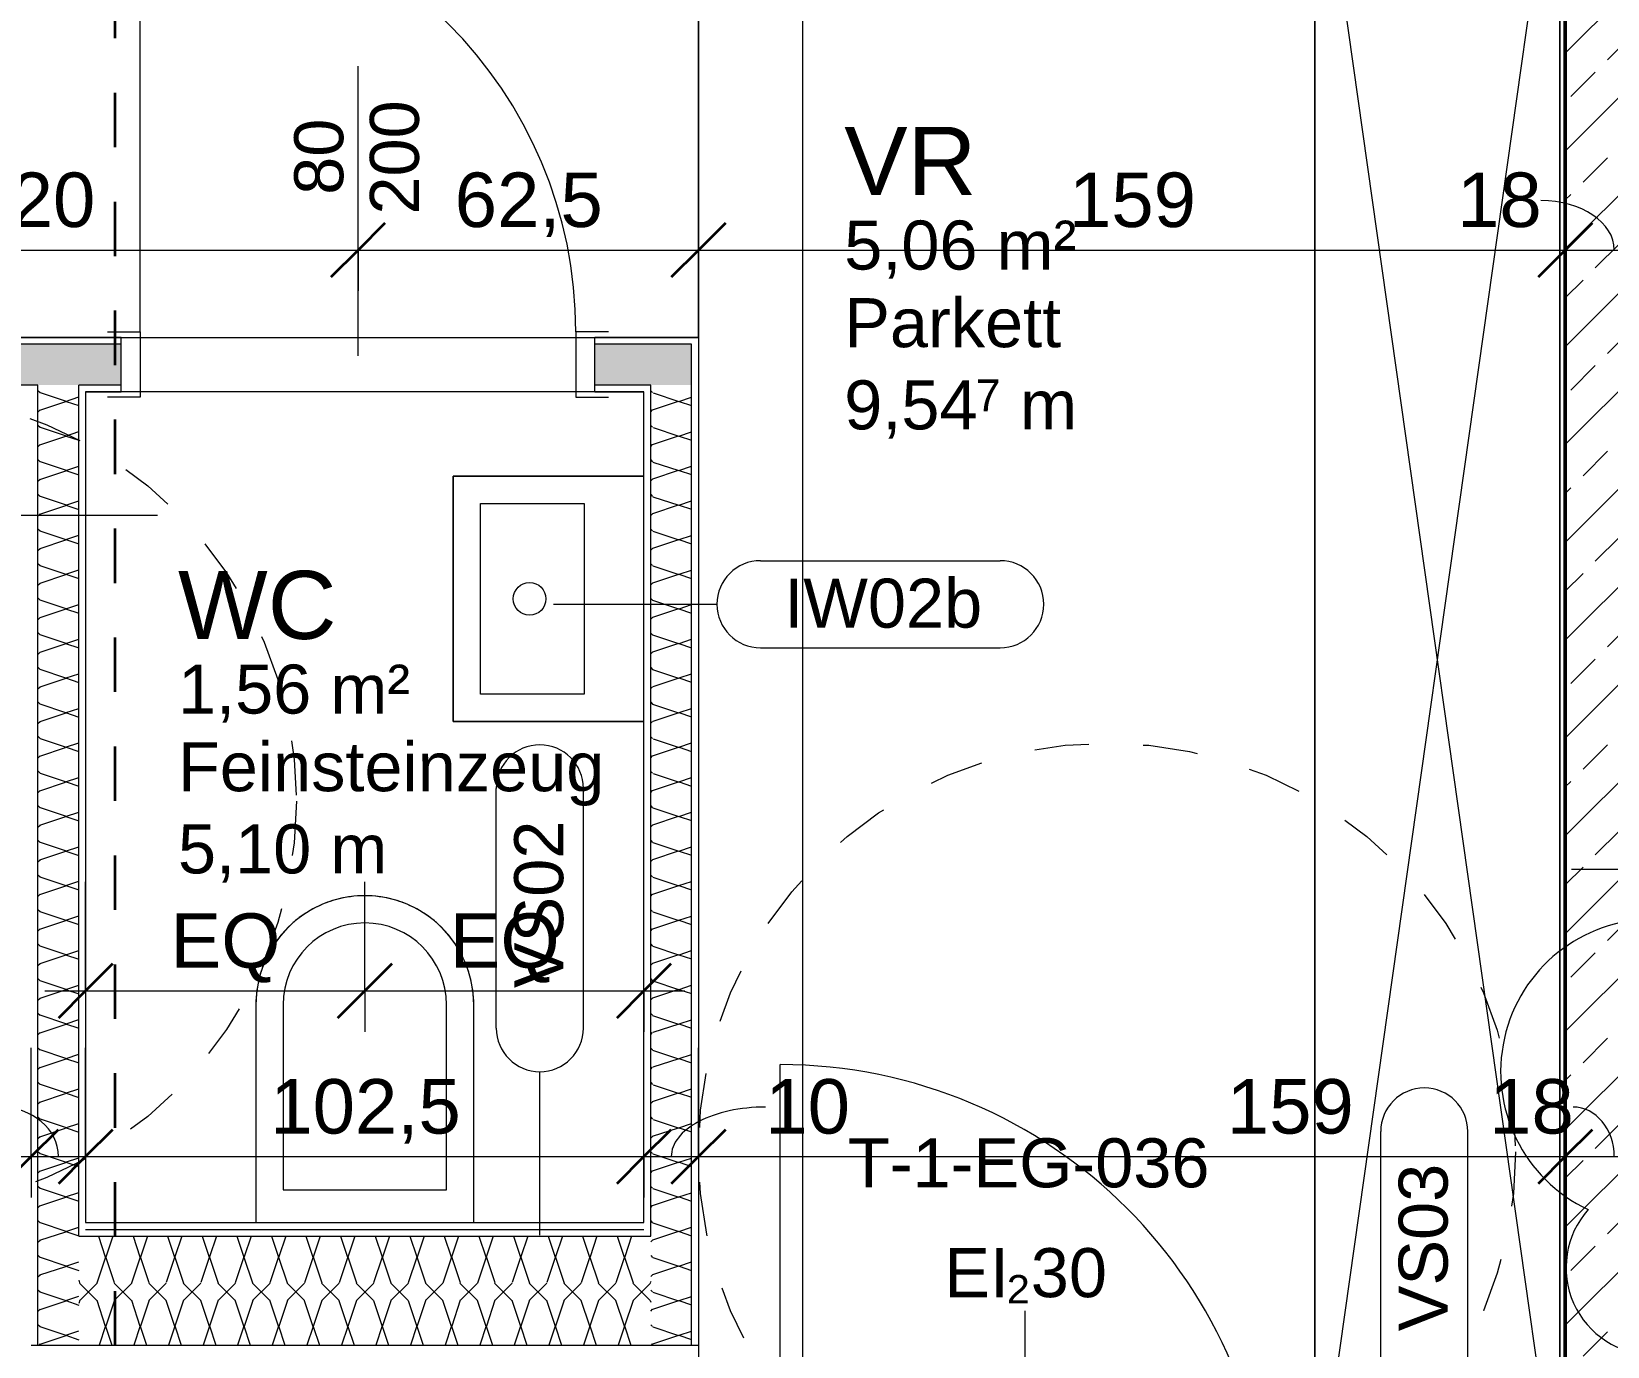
# Model space of a CAD drawing. Header units: metres. Extents: x -2.6 to 53.4, y 58.8 to 100.4.
# Drawn here: x 15.27 to 18.163, y 80.728 to 83.142 of the extents above; entities that cross this region are included whole.
import ezdxf

# ---------------------------------------------------------------- set-up
doc = ezdxf.new("R2010")
doc.units = ezdxf.units.M
doc.linetypes.add('Strich Punkt Mittel', pattern=[0.015875, 0.00635, -0.004763, 0, -0.004763])
doc.linetypes.add('Verdeckt', pattern=[0.003, 0.002, -0.001])
for name, color, linetype, lineweight in [('A_2D', 7, 'Continuous', 13), ('A_Bemassung-50_', 4, 'Continuous', 9), ('A_Bemassung_', 4, 'Continuous', 9), ('A_Beschriftung_', 7, 'Continuous', 9), ('A_Decken', 8, 'Continuous', 13), ('A_Moebel', 6, 'Continuous', 13), ('A_Raeume', 7, 'Continuous', 13), ('A_Raeume_', 7, 'Continuous', 5), ('A_Raeume_Beschriftung_', 7, 'Continuous', 9), ('A_Raster_', 1, 'Continuous', 9), ('A_Sanitaer', 3, 'Continuous', 13), ('A_Tueren', 31, 'Continuous', 13), ('A_Waende', 7, 'Continuous', 13), ('G-ANNO-REVC_', 71, 'Continuous', 9)]:
    doc.layers.add(name, color=color, linetype=linetype, lineweight=lineweight)
doc.styles.add('Arial_2', font='arial.ttf', dxfattribs={"height": 0.09})
doc.styles.add('Arial_3', font='arial.ttf', dxfattribs={"height": 0.125})
doc.styles.add('Arial_4', font='arial.ttf', dxfattribs={"height": 0.05849})
doc.styles.add('Arial_5', font='arial.ttf', dxfattribs={"height": 0.1})
doc.styles.add('Segoe UI Symbol', font='seguisym.ttf', dxfattribs={"height": 0.09})
doc.dimstyles.new('WGA-Bemaßung', dxfattribs={"dimscale": 0.3048, "dimtxt": 0.102026, "dimasz": 0.328084, "dimexe": 0.246063, "dimexo": 0.0625, "dimgap": 0.04101, "dimtad": 1, "dimdec": 1, "dimlfac": 100, "dimrnd": 0.5, "dimdsep": 46, "dimtxsty": 'Arial_5', "dimblk1": 'OBLIQUE', "dimblk2": 'OBLIQUE', "dimsah": 1, "dimcen": 0.09, "dimdle": 0.246063, "dimazin": 2, "dimtfac": 1, "dimtdec": 4, "dimtix": 1, "dimtmove": 0, "dimatfit": 3, "dimfxl": 0.656168, "dimfxlon": 1, "dimtvp": 1, "dimtolj": 1, "dimtzin": 0, "dimarcsym": 2})
doc.dimstyles.new('WGA-Bemaßung_1', dxfattribs={"dimscale": 0.3048, "dimtxt": 0.102026, "dimasz": 0.328084, "dimexe": 0.246063, "dimexo": 0.0625, "dimgap": 0.04101, "dimtad": 1, "dimdec": 1, "dimlfac": 100, "dimrnd": 0.5, "dimdsep": 46, "dimtxsty": 'Arial_5', "dimblk1": 'OBLIQUE', "dimblk2": 'OBLIQUE', "dimsah": 1, "dimcen": 0.09, "dimdle": 0.246063, "dimazin": 2, "dimtfac": 1, "dimtdec": 4, "dimtix": 1, "dimtmove": 2, "dimatfit": 3, "dimfxl": 0.656168, "dimfxlon": 1, "dimtvp": 1, "dimtolj": 1, "dimtzin": 0, "dimarcsym": 2})
doc.dimstyles.new('WGA-Bemaßung_2', dxfattribs={"dimscale": 0.3048, "dimtxt": 0.102026, "dimasz": 0.328084, "dimexe": 0.246063, "dimexo": 0.0625, "dimgap": 0.04101, "dimtad": 1, "dimdec": 1, "dimlfac": 100, "dimrnd": 0.5, "dimdsep": 46, "dimtxsty": 'Arial_5', "dimblk1": 'OBLIQUE', "dimblk2": 'OBLIQUE', "dimsah": 1, "dimcen": 0.09, "dimdle": 0.246063, "dimazin": 2, "dimtfac": 1, "dimtdec": 4, "dimtix": 1, "dimtmove": 1, "dimatfit": 3, "dimfxl": 0.656168, "dimfxlon": 1, "dimtvp": 1, "dimtolj": 1, "dimtzin": 0, "dimarcsym": 2})
doc.dimstyles.new('WGA-Bemaßung_3', dxfattribs={"dimscale": 0.3048, "dimtxt": 0.102026, "dimasz": 0.328084, "dimexe": 0.246063, "dimexo": 0.0625, "dimgap": 0.04101, "dimtad": 1, "dimdec": 1, "dimlfac": 100, "dimrnd": 0.5, "dimdsep": 46, "dimtxsty": 'Arial_5', "dimblk1": 'OBLIQUE', "dimblk2": 'OBLIQUE', "dimsah": 1, "dimcen": 0.09, "dimdle": 0.246063, "dimazin": 2, "dimtfac": 1, "dimtdec": 4, "dimtix": 1, "dimtmove": 0, "dimatfit": 3, "dimfxl": 0.656168, "dimfxlon": 1, "dimtvp": 1, "dimtolj": 1, "dimtzin": 0, "dimarcsym": 2})
doc.dimstyles.new('WGA-Bemaßung_4', dxfattribs={"dimscale": 0.3048, "dimtxt": 0.102026, "dimasz": 0.328084, "dimexe": 0.246063, "dimexo": 0.0625, "dimgap": 0.04101, "dimtad": 1, "dimdec": 1, "dimlfac": 100, "dimrnd": 0.5, "dimdsep": 46, "dimtxsty": 'Arial_5', "dimblk1": 'OBLIQUE', "dimblk2": 'OBLIQUE', "dimsah": 1, "dimcen": 0.09, "dimdle": 0.246063, "dimazin": 2, "dimtfac": 1, "dimtdec": 4, "dimtix": 1, "dimtmove": 0, "dimatfit": 3, "dimfxl": 0.656168, "dimfxlon": 1, "dimtvp": 1, "dimtolj": 1, "dimtzin": 0, "dimarcsym": 2})

# ---------------------------------------------------------------- blocks, each defined once
blk = doc.blocks.new('UZ_D1 - SL_0900x2000_Wohnungstür-5426848-263_PP_00EG_BT1')
at = {"layer": 'A_Tueren', "lineweight": 5}
for p, q in [((-0.45, 0.1), (-0.51, 0.1)), ((-0.45, -0.1), (-0.45, 0.1)), ((0.45, 0.1), (0.51, 0.1)), ((0.45, -0.1), (0.45, 0.1)), ((-0.51, -0.1), (-0.45, -0.1)), ((0.51, -0.1), (0.45, -0.1)), ((0.45, -0.1), (0.45, -1))]:
    blk.add_line(p, q, dxfattribs=at)
blk.add_arc((0.45, -0.1), 0.9, 180, 270, dxfattribs=at)
blk = doc.blocks.new('UZ_D1 - SL_0800x2000_Zimmertür_Stahlzarge_GK-7175309-263_PP_00EG_BT1')
at = {"layer": 'A_Tueren', "lineweight": 5}
for p, q in [((-0.4, 0.06), (-0.46, 0.06)), ((-0.4, -0.06), (-0.4, 0.06)), ((0.4, 0.06), (0.46, 0.06)), ((0.4, -0.06), (0.4, 0.06)), ((-0.46, -0.06), (-0.4, -0.06)), ((0.46, -0.06), (0.4, -0.06)), ((0.4, -0.06), (0.4, -0.86))]:
    blk.add_line(p, q, dxfattribs=at)
blk.add_arc((0.4, -0.06), 0.8, 180, 270, dxfattribs=at)
blk = doc.blocks.new('Sani_WC-Wandbasierend - 400x600-3803100-263_PP_00EG_BT1')
at = {"layer": 'A_Sanitaer', "lineweight": 5}
for p, q in [((-0.075, 0.5125), (-0.075, 0.1125)), ((-0.075, 0.5125), (-0.075, 0.1125)), ((-0.025, 0.5125), (-0.025, 0.1725)), ((0.275, 0.1725), (0.275, 0.5125)), ((0.325, 0.1125), (0.325, 0.5125)), ((0.325, 0.1125), (0.325, 0.5125)), ((-0.025, 0.1725), (0.275, 0.1725)), ((-0.075, 0.1125), (0.325, 0.1125))]:
    blk.add_line(p, q, dxfattribs=at)
for radius, start, end in [(0.2, 0, 180), (0.2, 112.8529, 118.3339), (0.2, 101.334, 112.8529), (0.2, 97.6033, 101.334), (0.2, 82.3967, 97.6033), (0.2, 78.666, 82.3967), (0.2, 67.1471, 78.666), (0.2, 61.6661, 67.1471), (0.2, 128.1952, 134.0719), (0.2, 118.3339, 128.1952), (0.2, 51.8048, 61.6661), (0.2, 45.9281, 51.8048), (0.2, 134.0719, 143.7338), (0.15, 0, 180), (0.2, 36.2662, 45.9281), (0.2, 149.4915, 152.0709), (0.2, 143.7338, 149.4915), (0.2, 30.5085, 36.2662), (0.2, 20.149, 30.5085), (0.2, 159.851, 164.7803), (0.2, 152.2044, 159.851), (0.2, 15.2197, 20.149), (0.2, 164.7803, 180), (0.2, 0, 15.2197)]:
    blk.add_arc((0.125, 0.5125), radius, start, end, dxfattribs=at)
blk = doc.blocks.new('Moeb_Schrank - Schrank_2m-10183592-263_PP_00EG_BT1')
at = {"layer": 'A_Moebel', "color": 8}
for p, q in [((0, 0), (3.1825, 0.45)), ((0, 0.45), (3.1825, 0)), ((3.1825, 0.45), (0, 0.45)), ((0, 0.45), (0, 0)), ((0, 0), (0, 0.45)), ((0, 0.45), (3.1825, 0.45)), ((3.1825, 0), (3.1825, 0.45)), ((3.1825, 0.45), (3.1825, 0)), ((0, 0), (3.1825, 0)), ((3.1825, 0), (0, 0))]:
    blk.add_line(p, q, dxfattribs=at)
blk = doc.blocks.new('Sani_Handwaschbecken_Wandbasiert_eckig - 450 x 350-11050515-263_PP_00EG_BT1')
at = {"layer": 'A_Sanitaer', "lineweight": 5}
for p, q in [((0.3476, 0.4), (-0.1024, 0.4)), ((-0.1024, 0.4), (-0.1024, 0.05)), ((-0.1024, 0.05), (-0.1024, 0.4)), ((-0.1024, 0.4), (0.3476, 0.4)), ((0.3476, 0.05), (0.3476, 0.4)), ((0.3476, 0.4), (0.3476, 0.05)), ((-0.0524, 0.16), (-0.0524, 0.35)), ((-0.0524, 0.35), (0.2976, 0.35)), ((0.2976, 0.35), (0.2976, 0.16)), ((0.2976, 0.16), (-0.0524, 0.16))]:
    blk.add_line(p, q, dxfattribs=at)
blk.add_circle((0.1226, 0.26), 0.03, dxfattribs=at)
blk = doc.blocks.new('BS_Tuer_PP - oben-10002441-263_PP_00EG_BT1')
at = {"layer": 'A_Beschriftung_'}
blk.add_line((0, 0.000124), (0, 0.010761), dxfattribs=at)
blk = doc.blocks.new('BS_Wand_Lollipop - rechts_oben-2026913-263_PP_00EG_BT1')
at = {"layer": 'A_Beschriftung_'}
for p, q in [((0.0046, 0.0016), (0.0134, 0.0016)), ((-0.003, 0), (0.003, 0)), ((0.0046, -0.0016), (0.0134, -0.0016))]:
    blk.add_line(p, q, dxfattribs=at)
for centre, start, end in [((0.0046, 0), 90, 270), ((0.0134, 0), 270, 90)]:
    blk.add_arc(centre, 0.0016, start, end, dxfattribs=at)
blk = doc.blocks.new('BS_Wand_Lollipop - links_unten-2026911-263_PP_00EG_BT1')
at = {"layer": 'A_Beschriftung_'}
for p, q in [((-0.00467, 0.001367), (-0.01347, 0.001367)), ((-0.003087, 0), (0.003, 0)), ((-0.00467, -0.001833), (-0.01347, -0.001833))]:
    blk.add_line(p, q, dxfattribs=at)
for centre, start, end in [((-0.01347, -0.000233), 90, 270), ((-0.00467, -0.000233), 270, 90)]:
    blk.add_arc(centre, 0.0016, start, end, dxfattribs=at)
blk = doc.blocks.new('DIMBLOCK217-263_PP_00EG_BT1')
at = {"layer": 'A_Bemassung-50_', "transparency": 16777216}
for p, q in [((12.5152, 81.0766), (12.5152, 81.2766)), ((15.2689, 81.0766), (15.2689, 81.2766)), ((12.5152, 81.0766), (15.2689, 81.0766)), ((12.5152, 81.0766), (12.5152, 81.0016)), ((15.2689, 81.0766), (15.2689, 81.0016))]:
    blk.add_line(p, q, dxfattribs=at)
at = {"layer": 'A_Bemassung-50_', "lineweight": 35, "transparency": 16777216}
for p, q in [((12.5152, 81.0766), (12.5652, 81.1266)), ((15.2689, 81.0766), (15.3189, 81.1266)), ((12.5152, 81.0766), (12.4652, 81.0266)), ((15.2689, 81.0766), (15.2189, 81.0266))]:
    blk.add_line(p, q, dxfattribs=at)
at = {"layer": 'A_Bemassung-50_', "color": 0, "transparency": 16777216, "insert": (13.7186, 81.2189), "char_height": 0.1, "width": 0.416266, "attachment_point": 1, "line_spacing_factor": 0.941778, "style": 'Arial_5'}
blk.add_mtext('275,5', dxfattribs=at)
blk = doc.blocks.new('_Oblique')
at = {"color": 0, "linetype": 'ByBlock', "lineweight": -2}
blk.add_line((-0.5, -0.5), (0.5, 0.5), dxfattribs=at)
blk = doc.blocks.new('DIMBLOCK218-263_PP_00EG_BT1')
at = {"layer": 'A_Bemassung-50_', "transparency": 16777216}
for p, q in [((15.2689, 81.0766), (15.2689, 81.2766)), ((15.3689, 81.0766), (15.3689, 81.2766)), ((15.2689, 81.0766), (15.3689, 81.0766)), ((15.2689, 81.0766), (15.2689, 81.0016)), ((15.3689, 81.0766), (15.3689, 81.0016))]:
    blk.add_line(p, q, dxfattribs=at)
at = {"layer": 'A_Bemassung-50_', "lineweight": 35, "transparency": 16777216}
for p, q in [((15.2689, 81.0766), (15.3189, 81.1266)), ((15.3689, 81.0766), (15.4189, 81.1266)), ((15.2689, 81.0766), (15.2189, 81.0266)), ((15.3689, 81.0766), (15.3189, 81.0266))]:
    blk.add_line(p, q, dxfattribs=at)
at = {"layer": 'A_Bemassung-50_', "transparency": 16777216}
blk.add_ellipse((15.211, 81.0766), major_axis=(0.108, 0), ratio=0.842784, start_param=0, end_param=1.570796, dxfattribs=at)
at = {"layer": 'A_Bemassung-50_', "color": 0, "transparency": 16777216, "insert": (15.0571, 81.2189), "char_height": 0.1, "width": 0.184588, "attachment_point": 1, "line_spacing_factor": 0.941778, "style": 'Arial_5'}
blk.add_mtext('10', dxfattribs=at)
blk = doc.blocks.new('DIMBLOCK219-263_PP_00EG_BT1')
at = {"layer": 'A_Bemassung-50_', "transparency": 16777216}
for p, q in [((15.3689, 81.0766), (15.3689, 81.2766)), ((16.3939, 81.0766), (16.3939, 81.2766)), ((15.3689, 81.0766), (16.3939, 81.0766)), ((15.3689, 81.0766), (15.3689, 81.0016)), ((16.3939, 81.0766), (16.3939, 81.0016))]:
    blk.add_line(p, q, dxfattribs=at)
at = {"layer": 'A_Bemassung-50_', "lineweight": 35, "transparency": 16777216}
for p, q in [((15.3689, 81.0766), (15.4189, 81.1266)), ((16.3939, 81.0766), (16.4439, 81.1266)), ((15.3689, 81.0766), (15.3189, 81.0266)), ((16.3939, 81.0766), (16.3439, 81.0266))]:
    blk.add_line(p, q, dxfattribs=at)
at = {"layer": 'A_Bemassung-50_', "color": 0, "transparency": 16777216, "insert": (15.708, 81.2189), "char_height": 0.1, "width": 0.416266, "attachment_point": 1, "line_spacing_factor": 0.941778, "style": 'Arial_5'}
blk.add_mtext('102,5', dxfattribs=at)
blk = doc.blocks.new('DIMBLOCK220-263_PP_00EG_BT1')
at = {"layer": 'A_Bemassung-50_', "transparency": 16777216}
for p, q in [((16.3939, 81.0766), (16.3939, 81.2766)), ((16.4939, 81.0766), (16.4939, 81.2766)), ((16.3939, 81.0766), (16.4939, 81.0766)), ((16.3939, 81.0766), (16.3939, 81.0016)), ((16.4939, 81.0766), (16.4939, 81.0016))]:
    blk.add_line(p, q, dxfattribs=at)
at = {"layer": 'A_Bemassung-50_', "lineweight": 35, "transparency": 16777216}
for p, q in [((16.3939, 81.0766), (16.4439, 81.1266)), ((16.4939, 81.0766), (16.5439, 81.1266)), ((16.3939, 81.0766), (16.3439, 81.0266)), ((16.4939, 81.0766), (16.4439, 81.0266))]:
    blk.add_line(p, q, dxfattribs=at)
at = {"layer": 'A_Bemassung-50_', "transparency": 16777216}
blk.add_ellipse((16.6167, 81.0766), major_axis=(0.1728, 0), ratio=0.526441, start_param=1.570796, end_param=3.141593, dxfattribs=at)
at = {"layer": 'A_Bemassung-50_', "color": 0, "transparency": 16777216, "insert": (16.6167, 81.2189), "char_height": 0.1, "width": 0.184588, "attachment_point": 1, "line_spacing_factor": 0.941778, "style": 'Arial_5'}
blk.add_mtext('10', dxfattribs=at)
blk = doc.blocks.new('DIMBLOCK221-263_PP_00EG_BT1')
at = {"layer": 'A_Bemassung-50_', "transparency": 16777216}
for p, q in [((16.4939, 81.0766), (16.4939, 81.2766)), ((18.0852, 81.0766), (18.0852, 81.2766)), ((16.4939, 81.0766), (18.0852, 81.0766)), ((16.4939, 81.0766), (16.4939, 81.0016)), ((18.0852, 81.0766), (18.0852, 81.0016))]:
    blk.add_line(p, q, dxfattribs=at)
at = {"layer": 'A_Bemassung-50_', "lineweight": 35, "transparency": 16777216}
for p, q in [((16.4939, 81.0766), (16.5439, 81.1266)), ((18.0852, 81.0766), (18.1352, 81.1266)), ((16.4939, 81.0766), (16.4439, 81.0266)), ((18.0852, 81.0766), (18.0352, 81.0266))]:
    blk.add_line(p, q, dxfattribs=at)
at = {"layer": 'A_Bemassung-50_', "color": 0, "transparency": 16777216, "insert": (17.4639, 81.2189), "char_height": 0.1, "width": 0.276883, "attachment_point": 1, "line_spacing_factor": 0.941778, "style": 'Arial_5'}
blk.add_mtext('159', dxfattribs=at)
blk = doc.blocks.new('DIMBLOCK222-263_PP_00EG_BT1')
at = {"layer": 'A_Bemassung-50_', "transparency": 16777216}
for p, q in [((18.0852, 81.0766), (18.0852, 81.2766)), ((18.2652, 81.0766), (18.2652, 81.2766)), ((18.0852, 81.0766), (18.2652, 81.0766)), ((18.0852, 81.0766), (18.0852, 81.0016)), ((18.2652, 81.0766), (18.2652, 81.0016))]:
    blk.add_line(p, q, dxfattribs=at)
at = {"layer": 'A_Bemassung-50_', "lineweight": 35, "transparency": 16777216}
for p, q in [((18.0852, 81.0766), (18.1352, 81.1266)), ((18.2652, 81.0766), (18.3152, 81.1266)), ((18.0852, 81.0766), (18.0352, 81.0266)), ((18.2652, 81.0766), (18.2152, 81.0266))]:
    blk.add_line(p, q, dxfattribs=at)
at = {"layer": 'A_Bemassung-50_', "transparency": 16777216}
blk.add_ellipse((18.0994, 81.0766), major_axis=(0, 0.091), ratio=0.833198, start_param=4.712389, end_param=6.283185, dxfattribs=at)
at = {"layer": 'A_Bemassung-50_', "color": 0, "transparency": 16777216, "insert": (17.9455, 81.2189), "char_height": 0.1, "width": 0.184588, "attachment_point": 1, "line_spacing_factor": 0.941778, "style": 'Arial_5'}
blk.add_mtext('18', dxfattribs=at)
blk = doc.blocks.new('DIMBLOCK441-263_PP_00EG_BT1')
at = {"layer": 'A_Bemassung-50_', "transparency": 16777216}
for p, q in [((14.6689, 82.7408), (14.6689, 82.9408)), ((15.8689, 82.7408), (15.8689, 82.9408)), ((14.6689, 82.7408), (15.8689, 82.7408)), ((14.6689, 82.7408), (14.6689, 82.6658)), ((15.8689, 82.7408), (15.8689, 82.6658))]:
    blk.add_line(p, q, dxfattribs=at)
at = {"layer": 'A_Bemassung-50_', "lineweight": 35, "transparency": 16777216}
for p, q in [((14.6689, 82.7408), (14.7189, 82.7908)), ((15.8689, 82.7408), (15.9189, 82.7908)), ((14.6689, 82.7408), (14.6189, 82.6908)), ((15.8689, 82.7408), (15.8189, 82.6908))]:
    blk.add_line(p, q, dxfattribs=at)
at = {"layer": 'A_Bemassung-50_', "color": 0, "transparency": 16777216, "insert": (15.1536, 82.8831), "char_height": 0.1, "width": 0.276883, "attachment_point": 1, "line_spacing_factor": 0.941778, "style": 'Arial_5'}
blk.add_mtext('120', dxfattribs=at)
blk = doc.blocks.new('DIMBLOCK442-263_PP_00EG_BT1')
at = {"layer": 'A_Bemassung-50_', "transparency": 16777216}
for p, q in [((15.8689, 82.7408), (15.8689, 82.9408)), ((16.4939, 82.7408), (16.4939, 82.8158)), ((15.8689, 82.7408), (16.4939, 82.7408)), ((15.8689, 82.7408), (15.8689, 82.6658)), ((16.4939, 82.7408), (16.4939, 82.5408))]:
    blk.add_line(p, q, dxfattribs=at)
at = {"layer": 'A_Bemassung-50_', "lineweight": 35, "transparency": 16777216}
for p, q in [((15.8689, 82.7408), (15.9189, 82.7908)), ((16.4939, 82.7408), (16.5439, 82.7908)), ((15.8689, 82.7408), (15.8189, 82.6908)), ((16.4939, 82.7408), (16.4439, 82.6908))]:
    blk.add_line(p, q, dxfattribs=at)
at = {"layer": 'A_Bemassung-50_', "color": 0, "transparency": 16777216, "insert": (16.0464, 82.8831), "char_height": 0.1, "width": 0.323972, "attachment_point": 1, "line_spacing_factor": 0.941778, "style": 'Arial_5'}
blk.add_mtext('62,5', dxfattribs=at)
blk = doc.blocks.new('DIMBLOCK443-263_PP_00EG_BT1')
at = {"layer": 'A_Bemassung-50_', "transparency": 16777216}
for p, q in [((18.0852, 82.7408), (18.0852, 82.9408)), ((16.4939, 82.7408), (16.4939, 82.8158)), ((16.4939, 82.7408), (18.0852, 82.7408)), ((16.4939, 82.7408), (16.4939, 82.5408)), ((18.0852, 82.7408), (18.0852, 82.6658))]:
    blk.add_line(p, q, dxfattribs=at)
at = {"layer": 'A_Bemassung-50_', "lineweight": 35, "transparency": 16777216}
for p, q in [((16.4939, 82.7408), (16.5439, 82.7908)), ((18.0852, 82.7408), (18.1352, 82.7908)), ((16.4939, 82.7408), (16.4439, 82.6908)), ((18.0852, 82.7408), (18.0352, 82.6908))]:
    blk.add_line(p, q, dxfattribs=at)
at = {"layer": 'A_Bemassung-50_', "color": 0, "transparency": 16777216, "insert": (17.1742, 82.8831), "char_height": 0.1, "width": 0.276883, "attachment_point": 1, "line_spacing_factor": 0.941778, "style": 'Arial_5'}
blk.add_mtext('159', dxfattribs=at)
blk = doc.blocks.new('DIMBLOCK444-263_PP_00EG_BT1')
at = {"layer": 'A_Bemassung-50_', "transparency": 16777216}
for p, q in [((18.0852, 82.7408), (18.0852, 82.9408)), ((18.2652, 82.7408), (18.2652, 82.9408)), ((18.0852, 82.7408), (18.2652, 82.7408)), ((18.0852, 82.7408), (18.0852, 82.6658)), ((18.2652, 82.7408), (18.2652, 82.6658))]:
    blk.add_line(p, q, dxfattribs=at)
at = {"layer": 'A_Bemassung-50_', "lineweight": 35, "transparency": 16777216}
for p, q in [((18.0852, 82.7408), (18.1352, 82.7908)), ((18.2652, 82.7408), (18.3152, 82.7908)), ((18.0852, 82.7408), (18.0352, 82.6908)), ((18.2652, 82.7408), (18.2152, 82.6908))]:
    blk.add_line(p, q, dxfattribs=at)
at = {"layer": 'A_Bemassung-50_', "transparency": 16777216}
blk.add_ellipse((18.0403, 82.7408), major_axis=(0.1349, 0), ratio=0.674544, start_param=0, end_param=1.570796, dxfattribs=at)
at = {"layer": 'A_Bemassung-50_', "color": 0, "transparency": 16777216, "insert": (17.8865, 82.8831), "char_height": 0.1, "width": 0.184588, "attachment_point": 1, "line_spacing_factor": 0.941778, "style": 'Arial_5'}
blk.add_mtext('18', dxfattribs=at)
blk = doc.blocks.new('DIMBLOCK557-263_PP_00EG_BT1')
at = {"layer": 'A_Bemassung-50_', "transparency": 16777216}
for p, q in [((16.685, 87.533), (16.685, 80.6355)), ((16.685, 87.458), (16.61, 87.458)), ((16.685, 87.458), (16.885, 87.458)), ((16.685, 80.6355), (16.61, 80.6355)), ((16.685, 80.6355), (16.885, 80.6355))]:
    blk.add_line(p, q, dxfattribs=at)
at = {"layer": 'A_Bemassung-50_', "lineweight": 35, "transparency": 16777216}
for p, q in [((16.685, 87.458), (16.635, 87.508)), ((16.685, 87.458), (16.735, 87.408)), ((16.685, 80.6355), (16.635, 80.6855)), ((16.685, 80.6355), (16.735, 80.5855))]:
    blk.add_line(p, q, dxfattribs=at)
at = {"layer": 'A_Bemassung-50_', "color": 0, "transparency": 16777216, "insert": (16.5427, 83.8733), "char_height": 0.1, "width": 0.416266, "attachment_point": 1, "rotation": 90, "line_spacing_factor": 0.941778, "style": 'Arial_5'}
blk.add_mtext('682,5', dxfattribs=at)
blk = doc.blocks.new('Family - ___-11886299-263_PP_00EG_BT1')
at = {"layer": 'G-ANNO-REVC_'}
for centre, radius, start, end in [((18.6821, 81.5127), 0.2345, 0, 154.7912), ((19.3521, 81.5127), 0.2345, 0, 154.7912), ((18.3806, 81.5127), 0.134, 48.1897, 180), ((19.0506, 81.5127), 0.134, 48.1897, 180), ((18.2466, 81.2327), 0.28, 90, 244.7912), ((19.5866, 81.3527), 0.16, 318.1897, 90), ((19.5866, 80.9927), 0.28, 270, 64.7912), ((18.2466, 80.8727), 0.16, 138.1897, 270), ((18.2466, 80.4327), 0.28, 90, 244.7912), ((19.5866, 80.5527), 0.16, 318.1897, 90), ((19.5866, 80.1927), 0.28, 270, 64.7912), ((18.2466, 80.0727), 0.16, 138.1897, 270), ((18.4811, 79.9127), 0.2345, 180, 334.7912), ((18.7826, 79.9127), 0.134, 228.1897, 0), ((19.1511, 79.9127), 0.2345, 180, 334.7912), ((19.4526, 79.9127), 0.134, 228.1897, 0)]:
    blk.add_arc(centre, radius, start, end, dxfattribs=at)
blk = doc.blocks.new('DIMBLOCK686-263_PP_00EG_BT1')
at = {"layer": 'A_Bemassung-50_', "transparency": 16777216}
for p, q in [((15.3689, 81.3809), (15.3689, 81.5809)), ((15.8814, 81.3809), (15.8814, 81.5809)), ((15.2939, 81.3809), (15.8814, 81.3809)), ((15.3689, 81.3809), (15.3689, 81.3059)), ((15.8814, 81.3809), (15.8814, 81.3059))]:
    blk.add_line(p, q, dxfattribs=at)
at = {"layer": 'A_Bemassung-50_', "lineweight": 35, "transparency": 16777216}
for p, q in [((15.3689, 81.3809), (15.4189, 81.4309)), ((15.8814, 81.3809), (15.9314, 81.4309)), ((15.3689, 81.3809), (15.3189, 81.3309)), ((15.8814, 81.3809), (15.8314, 81.3309))]:
    blk.add_line(p, q, dxfattribs=at)
at = {"layer": 'A_Bemassung-50_', "color": 0, "transparency": 16777216, "insert": (15.5247, 81.5232), "char_height": 0.1, "width": 0.241095, "attachment_point": 1, "line_spacing_factor": 0.941778, "style": 'Arial_5'}
blk.add_mtext('EQ', dxfattribs=at)
blk = doc.blocks.new('DIMBLOCK687-263_PP_00EG_BT1')
at = {"layer": 'A_Bemassung-50_', "transparency": 16777216}
for p, q in [((15.8814, 81.3809), (15.8814, 81.5809)), ((16.3939, 81.3809), (16.3939, 81.5809)), ((15.8814, 81.3809), (16.4689, 81.3809)), ((15.8814, 81.3809), (15.8814, 81.3059)), ((16.3939, 81.3809), (16.3939, 81.3059))]:
    blk.add_line(p, q, dxfattribs=at)
at = {"layer": 'A_Bemassung-50_', "lineweight": 35, "transparency": 16777216}
for p, q in [((15.8814, 81.3809), (15.9314, 81.4309)), ((16.3939, 81.3809), (16.4439, 81.4309)), ((15.8814, 81.3809), (15.8314, 81.3309)), ((16.3939, 81.3809), (16.3439, 81.3309))]:
    blk.add_line(p, q, dxfattribs=at)
at = {"layer": 'A_Bemassung-50_', "color": 0, "transparency": 16777216, "insert": (16.0372, 81.5232), "char_height": 0.1, "width": 0.241095, "attachment_point": 1, "line_spacing_factor": 0.941778, "style": 'Arial_5'}
blk.add_mtext('EQ', dxfattribs=at)

msp = doc.modelspace()

# ---------------------------------------------------------------- hatches: boundary and pattern name
at = {"layer": 'A_Waende', "lineweight": 5}
h = msp.add_hatch(dxfattribs=at)
h.set_pattern_fill('FP_4', color=250, style=0, pattern_type=2)
h.set_pattern_definition([(45, (0, 0), (-0.08980256, 0.08980256), []), (45, (0.0898, 0), (-0.08980256, 0.08980256), [0.0635, -0.03175])])
h.paths.add_polyline_path([(18.0852, 80.3355), (18.2652, 80.3355), (18.2652, 87.458), (18.0852, 87.458), (18.0852, 80.3855)])
h = msp.add_hatch(dxfattribs=at)
h.set_pattern_fill('FP_29', color=250, angle=135, style=0, pattern_type=2)
h.set_pattern_definition([(45, (14.45397, 82.48047), (0.1270034, 0.254), [0.02245, -0.15715]), (45, (14.50205, 82.59219), (0.1270034, 0.254), [0.02245, -0.15715]), (45, (14.51761, 82.48047), (0.1270034, 0.254), [0.02245, -0.15715]), (45, (14.56569, 82.59219), (0.1270034, 0.254), [0.02245, -0.15715]), (71.565, (14.470233, 82.496734), (0.1270007, 0.50799766), [0.0502, -0.35141]), (71.565, (14.486497, 82.54411), (0.1270007, 0.50799766), [0.0502, -0.35141]), (71.565, (14.533873, 82.496734), (0.1270007, 0.50799766), [0.0502, -0.35141]), (71.565, (14.550136, 82.54411), (0.1270007, 0.50799766), [0.0502, -0.35141]), (135, (14.47023, 82.59149), (0.1270034, -0.254), [0.02245, -0.15715]), (135, (14.51761, 82.48047), (0.1270034, -0.254), [0.02245, -0.15715]), (135, (14.53387, 82.59149), (0.1270034, -0.254), [0.02245, -0.15715]), (135, (14.58125, 82.48047), (0.1270034, -0.254), [0.02245, -0.15715]), (108.435, (14.486497, 82.54411), (0.1270007, -0.50799766), [0.0502, -0.35141]), (108.435, (14.502053, 82.496027), (0.1270007, -0.50799766), [0.0502, -0.35141]), (108.435, (14.550136, 82.54411), (0.1270007, -0.50799766), [0.0502, -0.35141]), (108.435, (14.565693, 82.496027), (0.1270007, -0.50799766), [0.0502, -0.35141])])
h.paths.add_polyline_path([(16.4065, 82.493), (16.4814, 82.493), (16.4814, 82.568), (16.3039, 82.568), (16.3039, 82.493), (16.4064, 82.493)])
h.paths.add_polyline_path([(15.3564, 82.493), (15.4339, 82.493), (15.4339, 82.568), (15.1039, 82.568), (15.1039, 82.493), (15.2814, 82.493)])
h.paths.add_polyline_path([(14.1608, 82.493), (14.2339, 82.493), (14.2339, 82.568), (12.4277, 82.568), (12.4277, 82.493), (14.1316, 82.493)])
h = msp.add_hatch(dxfattribs=at)
h.set_pattern_fill('FP_30', color=250, angle=-45, style=0, pattern_type=2)
h.set_pattern_definition([(315, (15.26926, 81.60578), (0.254, -0.127003), [0.02245, -0.15715]), (315, (15.37957, 81.5577), (0.254, -0.1270034), [0.02245, -0.15715]), (315, (15.26926, 81.54214), (0.254, -0.1270034), [0.02245, -0.15715]), (315, (15.38028, 81.49476), (0.254, -0.1270034), [0.02245, -0.15715]), (341.565, (15.28482, 81.590223), (0.5079977, -0.1270007), [0.0502, -0.35141]), (341.565, (15.332196, 81.57396), (0.5079977, -0.1270007), [0.0502, -0.35141]), (341.565, (15.28482, 81.526583), (0.5079977, -0.1270007), [0.0502, -0.35141]), (341.565, (15.332196, 81.51032), (0.5079977, -0.1270007), [0.0502, -0.35141]), (45, (15.38028, 81.58952), (-0.254, -0.1270034), [0.02245, -0.15715]), (45, (15.26926, 81.54214), (-0.254, -0.1270034), [0.02245, -0.15715]), (45, (15.38028, 81.52588), (-0.254, -0.1270034), [0.02245, -0.15715]), (45, (15.26926, 81.4785), (-0.254, -0.1270034), [0.02245, -0.15715]), (18.435, (15.332196, 81.57396), (-0.5079977, -0.1270007), [0.0502, -0.35141]), (18.435, (15.28482, 81.557696), (-0.5079977, -0.1270007), [0.0502, -0.35141]), (18.435, (15.332196, 81.51032), (-0.5079977, -0.1270007), [0.0502, -0.35141]), (18.435, (15.28482, 81.494057), (-0.5079977, -0.1270007), [0.0502, -0.35141])])
h.paths.add_polyline_path([(15.3564, 80.7305), (15.3563, 82.493), (15.2814, 82.493), (15.2814, 80.7305), (15.3305, 80.7305)])
h = msp.add_hatch(dxfattribs=at)
h.set_pattern_fill('FP_31', color=250, angle=-45, style=0, pattern_type=2)
h.set_pattern_definition([(315, (16.39356, 81.60578), (0.254, -0.127003), [0.02245, -0.15715]), (315, (16.50529, 81.5577), (0.254, -0.1270034), [0.02245, -0.15715]), (315, (16.39356, 81.54214), (0.254, -0.1270034), [0.02245, -0.15715]), (315, (16.50529, 81.49406), (0.254, -0.1270034), [0.02245, -0.15715]), (341.565, (16.409827, 81.589516), (0.5079977, -0.1270007), [0.0502, -0.35141]), (341.565, (16.45791, 81.57396), (0.5079977, -0.1270007), [0.0502, -0.35141]), (341.565, (16.409827, 81.525876), (0.5079977, -0.1270007), [0.0502, -0.35141]), (341.565, (16.45791, 81.51032), (0.5079977, -0.1270007), [0.0502, -0.35141]), (45, (16.50458, 81.58952), (-0.254, -0.1270034), [0.02245, -0.15715]), (45, (16.39356, 81.54214), (-0.254, -0.1270034), [0.02245, -0.15715]), (45, (16.50529, 81.52658), (-0.254, -0.1270034), [0.02245, -0.15715]), (45, (16.39356, 81.4785), (-0.254, -0.1270034), [0.02245, -0.15715]), (18.435, (16.45791, 81.57396), (-0.5079977, -0.1270007), [0.0502, -0.35141]), (18.435, (16.409827, 81.558403), (-0.5079977, -0.1270007), [0.0502, -0.35141]), (18.435, (16.45791, 81.51032), (-0.5079977, -0.1270007), [0.0502, -0.35141]), (18.435, (16.409827, 81.494764), (-0.5079977, -0.1270007), [0.0502, -0.35141])])
h.paths.add_polyline_path([(16.4064, 80.7305), (16.4814, 80.7305), (16.4813, 82.493), (16.4064, 82.493), (16.4064, 80.9138)])
h = msp.add_hatch(dxfattribs=at)
h.set_pattern_fill('FP_34', color=250, angle=-225, style=0, pattern_type=2)
h.set_pattern_definition([(225, (15.88162, 80.95524), (-0.127003, -0.254), [0.02245, -0.15715]), (225, (15.83424, 80.844225), (-0.127003, -0.254), [0.02245, -0.15715]), (225, (15.81798, 80.95524), (-0.127003, -0.254), [0.02245, -0.15715]), (225, (15.7706, 80.844225), (-0.127003, -0.254), [0.02245, -0.15715]), (251.565, (15.86606, 80.939685), (-0.1270007, -0.5079977), [0.0502, -0.35141]), (251.565, (15.8498, 80.89231), (-0.1270007, -0.5079977), [0.0502, -0.35141]), (251.565, (15.802422, 80.939685), (-0.1270007, -0.5079977), [0.0502, -0.35141]), (251.565, (15.78616, 80.89231), (-0.1270007, -0.5079977), [0.0502, -0.35141]), (315, (15.865355, 80.844225), (-0.127003, 0.254), [0.02245, -0.15715]), (315, (15.81798, 80.95524), (-0.127003, 0.254), [0.02245, -0.15715]), (315, (15.801715, 80.844225), (-0.127003, 0.254), [0.02245, -0.15715]), (315, (15.75434, 80.95524), (-0.127003, 0.254), [0.02245, -0.15715]), (288.435, (15.8498, 80.89231), (-0.1270007, 0.5079977), [0.0502, -0.35141]), (288.435, (15.833535, 80.939685), (-0.1270007, 0.5079977), [0.0502, -0.35141]), (288.435, (15.78616, 80.89231), (-0.1270007, 0.5079977), [0.0502, -0.35141]), (288.435, (15.769895, 80.939685), (-0.1270007, 0.5079977), [0.0502, -0.35141])])
h.paths.add_polyline_path([(16.0852, 80.7305), (16.4064, 80.7305), (16.4064, 80.9305), (15.3564, 80.9305), (15.3564, 80.7305), (16.0686, 80.7305)])

# ---------------------------------------------------------------- linework, layer by layer
at = {"layer": 'A_2D', "linetype": 'Verdeckt', "lineweight": 5}
for centre in [(15.0057, 81.7292), (17.2439, 81.0855)]:
    msp.add_circle(centre, 0.75, dxfattribs=at)
at = {"layer": 'A_Decken'}
msp.add_line((15.4339, 82.5805), (16.3039, 82.5805), dxfattribs=at)
at = {"layer": 'A_Raeume', "color": 8, "linetype": 'Verdeckt'}
msp.add_line((16.4939, 82.5805), (16.4939, 83.5805), dxfattribs=at)
at = {"layer": 'A_Raeume_', "flags": 128}
for points in [[(15.2352, 83.5805), (12.6277, 83.5805), (12.4152, 83.5805), (12.4152, 82.5805), (15.3189, 82.5805), (16.4939, 82.5805), (16.4939, 83.5805), (15.2868, 83.5805), (15.2852, 83.5805)], [(18.0852, 80.398), (18.0852, 83.5805), (16.4939, 83.5805), (16.4939, 82.6835), (16.4939, 82.5305), (16.4939, 80.843), (16.4939, 80.7305), (16.4939, 80.683), (16.4939, 80.398)], [(16.3561, 82.4805), (15.3689, 82.4805), (15.3689, 80.9555), (16.3939, 80.9555), (16.3939, 82.4805)]]:
    msp.add_lwpolyline(points, close=True, dxfattribs=at)
at = {"layer": 'A_Raster_', "linetype": 'Strich Punkt Mittel', "lineweight": 35}
msp.add_line((15.4227, 94.2296), (15.4227, 59.9489), dxfattribs=at)
at = {"layer": 'A_Waende', "color": 50, "lineweight": 50}
msp.add_line((18.0852, 80.3355), (18.0852, 87.458), dxfattribs=at)
at = {"layer": 'A_Waende'}
for p, q in [((15.4339, 82.5805), (15.1039, 82.5805)), ((15.4339, 82.568), (15.4339, 82.5805)), ((16.4939, 82.5805), (16.3039, 82.5805)), ((16.3039, 82.568), (16.3039, 82.5805)), ((16.4939, 82.5805), (16.4939, 80.398)), ((15.4339, 82.568), (15.1039, 82.568)), ((16.4814, 82.568), (16.3039, 82.568)), ((16.4814, 80.7305), (16.4814, 82.568)), ((15.2814, 82.493), (15.1039, 82.493)), ((15.2814, 80.7305), (15.2814, 82.493)), ((15.4339, 82.493), (15.3564, 82.493)), ((15.3564, 80.9305), (15.3564, 82.493)), ((15.4339, 82.4805), (15.4339, 82.493)), ((16.3039, 82.4805), (16.3039, 82.493)), ((16.4064, 82.493), (16.3039, 82.493)), ((16.4064, 80.9305), (16.4064, 82.493)), ((15.3689, 82.4805), (15.4339, 82.4805)), ((15.3689, 82.4805), (15.3689, 80.9555)), ((16.3039, 82.4805), (16.3939, 82.4805)), ((16.3939, 80.9555), (16.3939, 82.4805)), ((15.3689, 80.9555), (16.3939, 80.9555)), ((15.3564, 80.9305), (16.4064, 80.9305)), ((15.2689, 80.7305), (16.4939, 80.7305))]:
    msp.add_line(p, q, dxfattribs=at)
at = {"layer": 'A_Waende', "color": 250, "lineweight": 5}
for p, q in [((15.4339, 82.493), (15.4339, 82.568)), ((16.3039, 82.493), (16.3039, 82.568))]:
    msp.add_line(p, q, dxfattribs=at)
at = {"layer": 'A_Waende', "lineweight": 18}
msp.add_line((15.3689, 80.943), (16.3939, 80.943), dxfattribs=at)

# ---------------------------------------------------------------- block references
at = {"layer": 'A_Beschriftung_', "xscale": 49.99999999999998, "yscale": 49.99999999999998, "zscale": 49.99999999999998}
for name, p in [('BS_Tuer_PP - oben-10002441-263_PP_00EG_BT1', (15.8689, 82.5405)), ('BS_Wand_Lollipop - links_unten-2026911-263_PP_00EG_BT1', (15.3506, 82.2542)), ('BS_Wand_Lollipop - rechts_oben-2026913-263_PP_00EG_BT1', (16.3778, 82.0906)), ('BS_Wand_Lollipop - rechts_oben-2026913-263_PP_00EG_BT1', (18.2466, 81.6043)), ('BS_Tuer_PP - oben-10002441-263_PP_00EG_BT1', (17.0939, 80.2555))]:
    msp.add_blockref(name, p, dxfattribs=at)
at = {"layer": 'A_Beschriftung_', "xscale": 49.99999999999998, "yscale": 49.99999999999998, "zscale": 49.99999999999998, "rotation": 89.99999999999991}
for p in [(16.2027, 81.0825), (17.8264, 80.4526)]:
    msp.add_blockref('BS_Wand_Lollipop - rechts_oben-2026913-263_PP_00EG_BT1', p, dxfattribs=at)
at = {"layer": 'A_Moebel', "color": 8, "rotation": 269.9999999999977}
msp.add_blockref('Moeb_Schrank - Schrank_2m-10183592-263_PP_00EG_BT1', (17.6252, 83.5805), dxfattribs=at)
at = {"layer": 'A_Sanitaer', "rotation": 89.99999999999717}
msp.add_blockref('Sani_Handwaschbecken_Wandbasiert_eckig - 450 x 350-11050515-263_PP_00EG_BT1', (16.4439, 81.9779), dxfattribs=at)
at = {"layer": 'A_Sanitaer'}
msp.add_blockref('Sani_WC-Wandbasierend - 400x600-3803100-263_PP_00EG_BT1', (15.7564, 80.843), dxfattribs=at)
at = {"layer": 'A_Tueren', "rotation": 180}
for name, p in [('UZ_D1 - SL_0800x2000_Zimmertür_Stahlzarge_GK-7175309-263_PP_00EG_BT1', (15.8689, 82.5305)), ('UZ_D1 - SL_0900x2000_Wohnungstür-5426848-263_PP_00EG_BT1', (17.0939, 80.2455))]:
    msp.add_blockref(name, p, dxfattribs=at)
at = {"layer": 'G-ANNO-REVC_'}
msp.add_blockref('Family - ___-11886299-263_PP_00EG_BT1', (0, 0), dxfattribs=at)

# ---------------------------------------------------------------- texts
at = {"layer": 'A_Beschriftung_', "char_height": 0.09, "attachment_point": 1, "rotation": 90, "style": 'Arial_2'}
for s, insert, width in [('200', (15.8907, 82.8059), 0.252532), ('80', (15.7518, 82.8422), 0.168354), ('VS02', (16.1556, 81.3859), 0.368776), ('VS03', (17.7793, 80.756), 0.368776)]:
    msp.add_mtext(s, dxfattribs=dict(at, insert=insert, width=width))
at = {"layer": 'A_Beschriftung_', "char_height": 0.09, "attachment_point": 1}
for s, insert, width, style in [('IW02b', (16.6514, 82.1376), 0.440928, 'Arial_2'), ('T-1-EG-036', (16.7683, 81.1102), 0.789662, 'Arial_2'), ('EI', (16.9453, 80.9086), 0.136287, 'Arial_2'), ('30', (17.104, 80.9086), 0.168354, 'Arial_2'), ('₂', (17.0577, 80.9086), 0.056118, 'Segoe UI Symbol')]:
    msp.add_mtext(s, dxfattribs=dict(at, insert=insert, width=width, style=style))
at = {"layer": 'A_Raeume_Beschriftung_', "attachment_point": 1}
for s, insert, char_height, width, style in [('VR', (16.7615, 82.967), 0.125, 0.292616, 'Arial_3'), ('5,06 m²', (16.7615, 82.795), 0.09, 0.505063, 'Arial_2'), ('Parkett', (16.7615, 82.6525), 0.09, 0.464979, 'Arial_2'), ('9,54', (16.7615, 82.5016), 0.09, 0.292616, 'Arial_2'), ('7', (17.003, 82.5034), 0.0585, 0.056118, 'Arial_4'), (' m', (17.0493, 82.5016), 0.09, 0.164346, 'Arial_2'), ('WC', (15.5384, 82.1519), 0.125, 0.360759, 'Arial_3'), ('1,56 m²', (15.5384, 81.9799), 0.09, 0.505063, 'Arial_2'), ('Feinsteinzeug', (15.5384, 81.8374), 0.09, 0.909915, 'Arial_2'), ('5,10 m', (15.5384, 81.6865), 0.09, 0.456962, 'Arial_2')]:
    msp.add_mtext(s, dxfattribs=dict(at, insert=insert, char_height=char_height, width=width, style=style))

# ---------------------------------------------------------------- dimensions: what is measured, and where the dimension line sits
at = {"layer": 'A_Bemassung_'}
dim = msp.add_linear_dim(base=(16.6849819975, 80.6354984321), p1=(16.8849819975, 87.4579984321), p2=(16.8849819975, 80.6354984321), angle=90, dimstyle='WGA-Bemaßung_3', override={"dimpost": '<>', "dimfxl": 6.8225}, dxfattribs=at)
dim.commit()
dim.dimension.update_dxf_attribs({"geometry": 'DIMBLOCK557-263_PP_00EG_BT1', "text_midpoint": (16.6214246984, 84.0467484321)})
for base, p1, p2, dimstyle, override, picture, middle in [((15.8689, 82.7408), (14.6689, 82.9408), (15.8689, 82.9408), 'WGA-Bemaßung_3', {"dimpost": '<>', "dimfxl": 1.2}, 'DIMBLOCK441-263_PP_00EG_BT1', (15.2689, 82.8043)), ((16.4939, 82.7408), (15.8689, 82.9408), (16.4939, 82.5408), 'WGA-Bemaßung_3', {"dimpost": '<>', "dimfxl": 0.742041}, 'DIMBLOCK442-263_PP_00EG_BT1', (16.1814, 82.8043)), ((18.0852, 82.7408), (16.4939, 82.5408), (18.0852, 82.9408), 'WGA-Bemaßung_3', {"dimpost": '<>', "dimfxl": 1.640755}, 'DIMBLOCK443-263_PP_00EG_BT1', (17.2895, 82.8043)), ((15.2689, 81.0766), (12.5152, 81.2766), (15.2689, 81.2766), 'WGA-Bemaßung', {"dimpost": '<>', "dimfxl": 2.75375}, 'DIMBLOCK217-263_PP_00EG_BT1', (13.892, 81.1402)), ((16.3939, 81.0766), (15.3689, 81.2766), (16.3939, 81.2766), 'WGA-Bemaßung', {"dimpost": '<>', "dimfxl": 1.025}, 'DIMBLOCK219-263_PP_00EG_BT1', (15.8814, 81.1402))]:
    dim = msp.add_linear_dim(base=base, p1=p1, p2=p2, dimstyle=dimstyle, override=override, dxfattribs=at)
    dim.commit()
    dim.dimension.update_dxf_attribs({"geometry": picture, "text_midpoint": middle})
for base, p1, p2, dimstyle, override, picture, middle in [((18.2652, 82.7408), (18.0852, 82.9408), (18.2652, 82.9408), 'WGA-Bemaßung_2', {"dimpost": '<>', "dimfxl": 0.18}, 'DIMBLOCK444-263_PP_00EG_BT1', (17.9788, 82.8164)), ((15.3689, 81.0766), (15.2689, 81.2766), (15.3689, 81.2766), 'WGA-Bemaßung_2', {"dimpost": '<>', "dimfxl": 0.1}, 'DIMBLOCK218-263_PP_00EG_BT1', (15.1494, 81.1523)), ((16.4939, 81.0766), (16.3939, 81.2766), (16.4939, 81.2766), 'WGA-Bemaßung_2', {"dimpost": '<>', "dimfxl": 0.1}, 'DIMBLOCK220-263_PP_00EG_BT1', (16.709, 81.1523)), ((18.0852, 81.0766), (16.4939, 81.2766), (18.0852, 81.2766), 'WGA-Bemaßung_1', {"dimpost": '<>', "dimfxl": 1.59125}, 'DIMBLOCK221-263_PP_00EG_BT1', (17.6023, 81.1523)), ((18.2652, 81.0766), (18.0852, 81.2766), (18.2652, 81.2766), 'WGA-Bemaßung_2', {"dimpost": '<>', "dimfxl": 0.18}, 'DIMBLOCK222-263_PP_00EG_BT1', (18.0378, 81.1523))]:
    dim = msp.add_linear_dim(base=base, p1=p1, p2=p2, dimstyle=dimstyle, override=override, dxfattribs=at)
    dim.commit()
    dim.dimension.update_dxf_attribs({"geometry": picture, "text_midpoint": middle, "dimtype": 160})
for base, p1, p2, picture, middle in [((15.8814, 81.3809), (15.3689, 81.5809), (15.8814, 81.5809), 'DIMBLOCK686-263_PP_00EG_BT1', (15.6252, 81.4482)), ((16.3939, 81.3809), (15.8814, 81.5809), (16.3939, 81.5809), 'DIMBLOCK687-263_PP_00EG_BT1', (16.1377, 81.4482))]:
    dim = msp.add_linear_dim(base=base, p1=p1, p2=p2, text='EQ', dimstyle='WGA-Bemaßung_4', override={"dimpost": '<>', "dimfxl": 0.5125}, dxfattribs=at)
    dim.commit()
    dim.dimension.update_dxf_attribs({"geometry": picture, "text_midpoint": middle})

doc.saveas('drawing.dxf')
